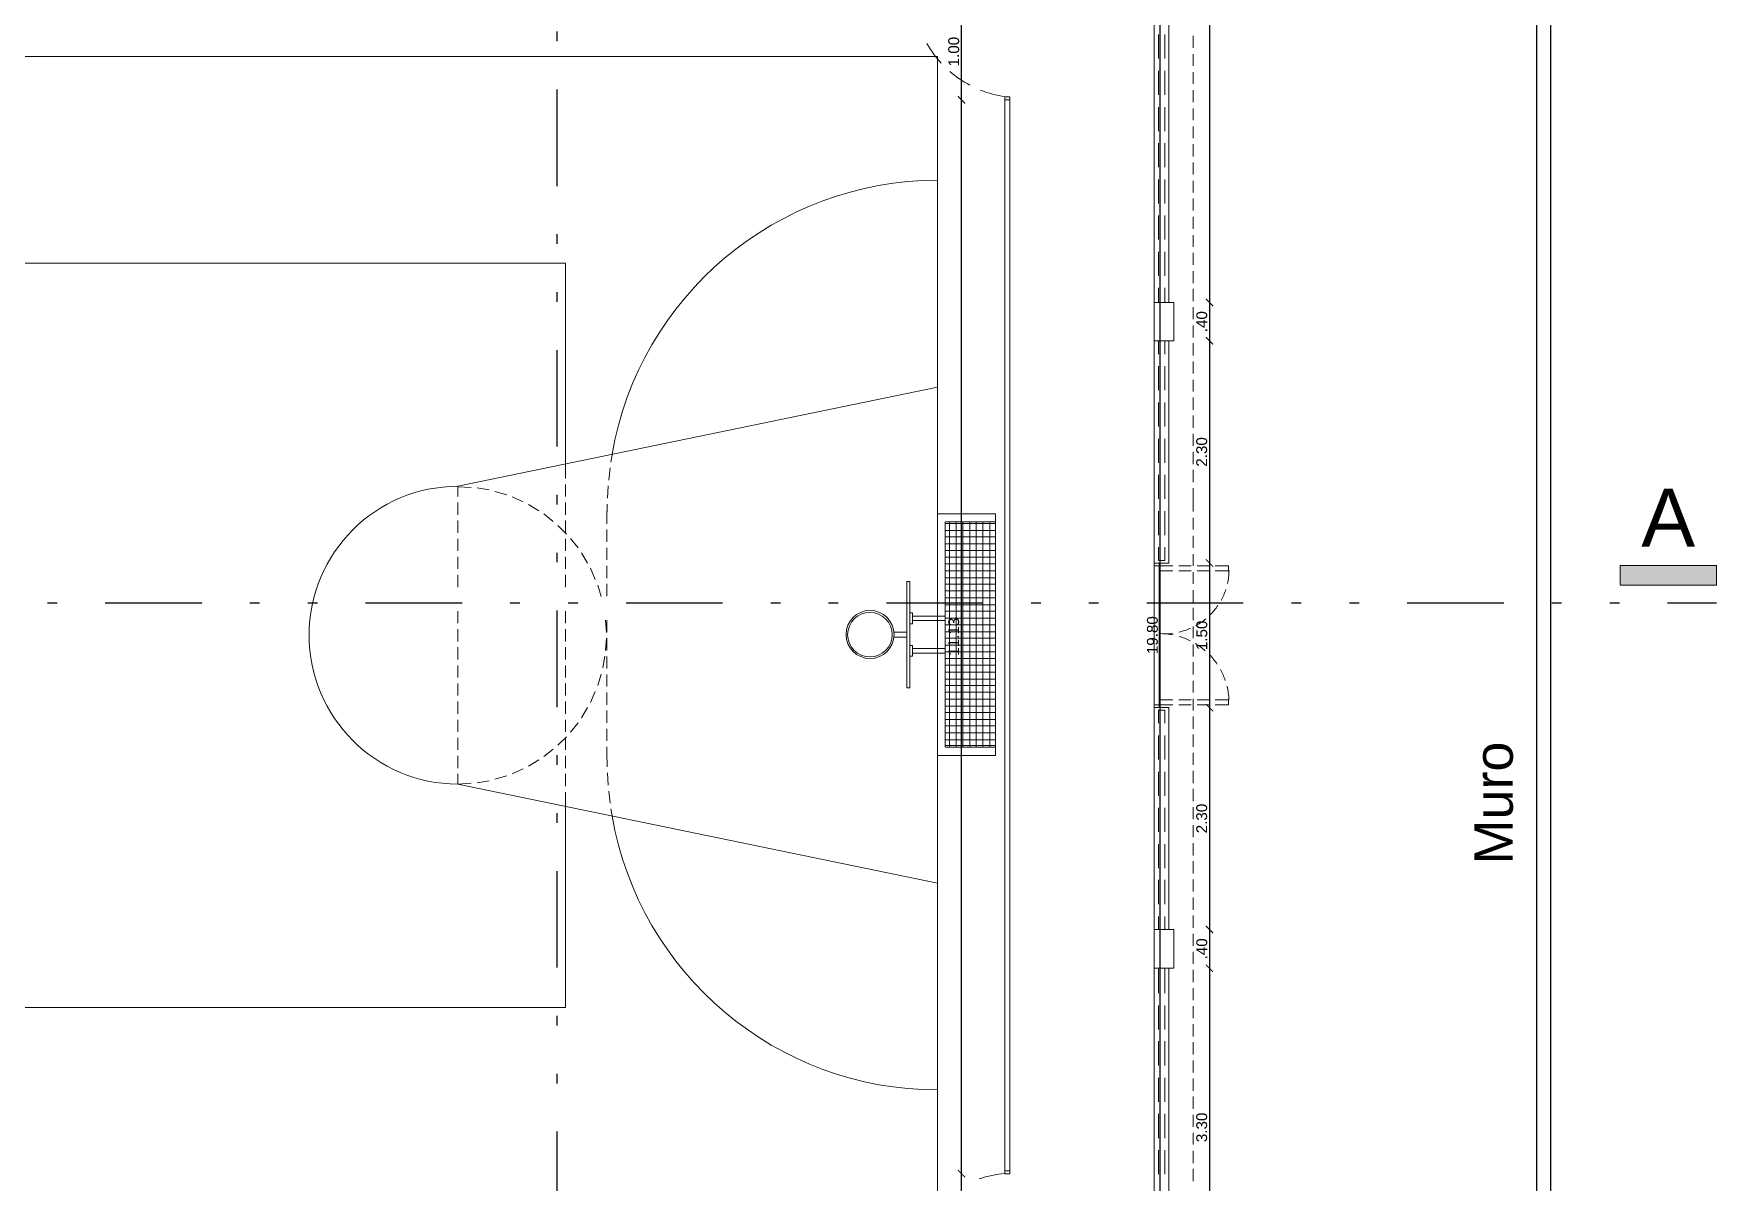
# Model space of a CAD drawing. Extents: x 3377 to 3790, y 1673 to 1846.
# Drawn here: x 3471.33 to 3488.78, y 1689.53 to 1701.43 of the extents above; entities that cross this region are included whole.
import ezdxf

# ---------------------------------------------------------------- set-up
doc = ezdxf.new("R2010")
doc.units = 0
doc.header["$LTSCALE"] = 2
doc.header["$PDMODE"] = 32
doc.linetypes.add('DIVIDE', pattern=[1.25, 0.5, -0.25, 0, -0.25, 0, -0.25])
for name, color, linetype in [('ARQ-COTAS', 250, 'Continuous'), ('F-VT-GREIDE', 6, 'Continuous'), ('LCL-LINHACORTE', 3, 'DIVIDE'), ('PDF5_Text', 7, 'Continuous'), ('PDF6_03-ESQUADRIA', 7, 'Continuous'), ('PDF6_09-CORTE', 7, 'Continuous'), ('PDF6_13-CORTE', 7, 'Continuous'), ('PDF6_A-PROJEÇÃO', 7, 'Continuous'), ('PDF6_COBOGO', 7, 'Continuous'), ('PDF6_I- QUADRA', 7, 'Continuous'), ('PDF6_I-DETALHES', 7, 'Continuous'), ('PDF6_Text', 7, 'Continuous')]:
    doc.layers.add(name, color=color, linetype=linetype)
doc.layers.add('PDF6_I-MARCACAO', color=7, linetype='Continuous', true_color=0x464646)
doc.layers.add('PDF6_I-PROJEÇÃO', color=7, linetype='Continuous', true_color=0x787878)
doc.styles.add('PDF Arial', font='arial.ttf')
doc.styles.add('ROMANS', font='arial.ttf')
doc.dimstyles.new('1-75', dxfattribs={"dimscale": 0.75, "dimtxt": 0.15, "dimasz": 0.1, "dimexe": 0.05, "dimexo": 0.1, "dimgap": 0.03, "dimtad": 1, "dimzin": 5, "dimdsep": 46, "dimtxsty": 'ROMANS', "dimblk": 'ARCHTICK', "dimcen": 0, "dimse1": 1, "dimse2": 1, "dimclrd": 1, "dimclre": 256, "dimclrt": 2, "dimadec": 0, "dimazin": 0, "dimtfac": 1, "dimtofl": 0, "dimtmove": 2, "dimatfit": 3, "dimldrblk": 'ARCHTICK', "dimfxl": 0.04, "dimtolj": 1, "dimtzin": 1, "dimarcsym": 0})

# ---------------------------------------------------------------- blocks, each defined once
blk = doc.blocks.new('_ARCHTICK')
at = {"color": 0, "linetype": 'ByBlock', "const_width": 0.15}
blk.add_lwpolyline([(-0.5, -0.5), (0.5, 0.5)], dxfattribs=at)
blk = doc.blocks.new('*D577')
at = {"layer": 'ARQ-COTAS', "color": 1, "lineweight": -2, "transparency": 16777216}
blk.add_line((3483.522, 1704.694), (3483.522, 1698.644), dxfattribs=at)
at = {"layer": 'Defpoints', "color": 0, "transparency": 16777216}
for p in [(3483.153, 1704.694), (3483.153, 1698.644), (3483.522, 1698.644)]:
    blk.add_point(p, dxfattribs=at)
at = {"layer": 'ARQ-COTAS', "color": 1, "lineweight": -2, "transparency": 16777216, "xscale": 0.07500000000000001, "yscale": 0.07500000000000001, "zscale": 0.07500000000000001}
for p, rotation in [((3483.522, 1704.694), 90), ((3483.522, 1698.644), 270)]:
    blk.add_blockref('_ARCHTICK', p, dxfattribs=dict(at, rotation=rotation))
at = {"layer": 'ARQ-COTAS', "color": 2, "transparency": 16777216, "insert": (3483.443, 1701.669), "char_height": 0.1125, "attachment_point": 5, "rotation": 90, "style": 'ROMANS'}
blk.add_mtext('\\A1;6.05', dxfattribs=at)
blk = doc.blocks.new('*D578')
at = {"layer": 'ARQ-COTAS', "color": 1, "lineweight": -2, "transparency": 16777216}
blk.add_line((3483.522, 1698.644), (3483.522, 1698.246), dxfattribs=at)
at = {"layer": 'Defpoints', "color": 0, "transparency": 16777216}
for p in [(3483.153, 1698.644), (3483.153, 1698.246), (3483.522, 1698.246)]:
    blk.add_point(p, dxfattribs=at)
at = {"layer": 'ARQ-COTAS', "color": 1, "lineweight": -2, "transparency": 16777216, "xscale": 0.07500000000000001, "yscale": 0.07500000000000001, "zscale": 0.07500000000000001}
for p, rotation in [((3483.522, 1698.644), 90), ((3483.522, 1698.246), 270)]:
    blk.add_blockref('_ARCHTICK', p, dxfattribs=dict(at, rotation=rotation))
at = {"layer": 'ARQ-COTAS', "color": 2, "transparency": 16777216, "insert": (3483.443, 1698.445), "char_height": 0.1125, "attachment_point": 5, "rotation": 90, "style": 'ROMANS'}
blk.add_mtext('\\A1;.40', dxfattribs=at)
blk = doc.blocks.new('*D579')
at = {"layer": 'ARQ-COTAS', "color": 1, "lineweight": -2, "transparency": 16777216}
blk.add_line((3483.522, 1698.246), (3483.522, 1695.944), dxfattribs=at)
at = {"layer": 'Defpoints', "color": 0, "transparency": 16777216}
for p in [(3483.153, 1698.246), (3483.102, 1695.944), (3483.522, 1695.944)]:
    blk.add_point(p, dxfattribs=at)
at = {"layer": 'ARQ-COTAS', "color": 1, "lineweight": -2, "transparency": 16777216, "xscale": 0.07500000000000001, "yscale": 0.07500000000000001, "zscale": 0.07500000000000001}
for p, rotation in [((3483.522, 1698.246), 90), ((3483.522, 1695.944), 270)]:
    blk.add_blockref('_ARCHTICK', p, dxfattribs=dict(at, rotation=rotation))
at = {"layer": 'ARQ-COTAS', "color": 2, "transparency": 16777216, "insert": (3483.442, 1697.095), "char_height": 0.1125, "attachment_point": 5, "rotation": 90, "style": 'ROMANS'}
blk.add_mtext('\\A1;2.30', dxfattribs=at)
blk = doc.blocks.new('*D580')
at = {"layer": 'ARQ-COTAS', "color": 1, "lineweight": -2, "transparency": 16777216}
blk.add_line((3483.522, 1695.944), (3483.522, 1694.445), dxfattribs=at)
at = {"layer": 'Defpoints', "color": 0, "transparency": 16777216}
for p in [(3483.102, 1695.944), (3483.102, 1694.445), (3483.522, 1694.445)]:
    blk.add_point(p, dxfattribs=at)
at = {"layer": 'ARQ-COTAS', "color": 1, "lineweight": -2, "transparency": 16777216, "xscale": 0.07500000000000001, "yscale": 0.07500000000000001, "zscale": 0.07500000000000001}
for p, rotation in [((3483.522, 1695.944), 90), ((3483.522, 1694.445), 270)]:
    blk.add_blockref('_ARCHTICK', p, dxfattribs=dict(at, rotation=rotation))
at = {"layer": 'ARQ-COTAS', "color": 2, "transparency": 16777216, "insert": (3483.443, 1695.194), "char_height": 0.1125, "attachment_point": 5, "rotation": 90, "style": 'ROMANS'}
blk.add_mtext('\\A1;1.50', dxfattribs=at)
blk = doc.blocks.new('*D581')
at = {"layer": 'ARQ-COTAS', "color": 1, "lineweight": -2, "transparency": 16777216}
blk.add_line((3483.522, 1694.445), (3483.522, 1692.146), dxfattribs=at)
at = {"layer": 'Defpoints', "color": 0, "transparency": 16777216}
for p in [(3483.102, 1694.445), (3483.153, 1692.146), (3483.522, 1692.146)]:
    blk.add_point(p, dxfattribs=at)
at = {"layer": 'ARQ-COTAS', "color": 1, "lineweight": -2, "transparency": 16777216, "xscale": 0.07500000000000001, "yscale": 0.07500000000000001, "zscale": 0.07500000000000001}
for p, rotation in [((3483.522, 1694.445), 90), ((3483.522, 1692.146), 270)]:
    blk.add_blockref('_ARCHTICK', p, dxfattribs=dict(at, rotation=rotation))
at = {"layer": 'ARQ-COTAS', "color": 2, "transparency": 16777216, "insert": (3483.442, 1693.296), "char_height": 0.1125, "attachment_point": 5, "rotation": 90, "style": 'ROMANS'}
blk.add_mtext('\\A1;2.30', dxfattribs=at)
blk = doc.blocks.new('*D582')
at = {"layer": 'ARQ-COTAS', "color": 1, "lineweight": -2, "transparency": 16777216}
blk.add_line((3483.522, 1692.146), (3483.522, 1691.744), dxfattribs=at)
at = {"layer": 'Defpoints', "color": 0, "transparency": 16777216}
for p in [(3483.153, 1692.146), (3483.153, 1691.744), (3483.522, 1691.744)]:
    blk.add_point(p, dxfattribs=at)
at = {"layer": 'ARQ-COTAS', "color": 1, "lineweight": -2, "transparency": 16777216, "xscale": 0.07500000000000001, "yscale": 0.07500000000000001, "zscale": 0.07500000000000001}
for p, rotation in [((3483.522, 1692.146), 90), ((3483.522, 1691.744), 270)]:
    blk.add_blockref('_ARCHTICK', p, dxfattribs=dict(at, rotation=rotation))
at = {"layer": 'ARQ-COTAS', "color": 2, "transparency": 16777216, "insert": (3483.443, 1691.945), "char_height": 0.1125, "attachment_point": 5, "rotation": 90, "style": 'ROMANS'}
blk.add_mtext('\\A1;.40', dxfattribs=at)
blk = doc.blocks.new('*D583')
at = {"layer": 'ARQ-COTAS', "color": 1, "lineweight": -2, "transparency": 16777216}
blk.add_line((3483.522, 1691.744), (3483.522, 1688.447), dxfattribs=at)
at = {"layer": 'Defpoints', "color": 0, "transparency": 16777216}
for p in [(3483.153, 1691.744), (3483.102, 1688.447), (3483.522, 1688.447)]:
    blk.add_point(p, dxfattribs=at)
at = {"layer": 'ARQ-COTAS', "color": 1, "lineweight": -2, "transparency": 16777216, "xscale": 0.07500000000000001, "yscale": 0.07500000000000001, "zscale": 0.07500000000000001}
for p, rotation in [((3483.522, 1691.744), 90), ((3483.522, 1688.447), 270)]:
    blk.add_blockref('_ARCHTICK', p, dxfattribs=dict(at, rotation=rotation))
at = {"layer": 'ARQ-COTAS', "color": 2, "transparency": 16777216, "insert": (3483.442, 1690.095), "char_height": 0.1125, "attachment_point": 5, "rotation": 90, "style": 'ROMANS'}
blk.add_mtext('\\A1;3.30', dxfattribs=at)
blk = doc.blocks.new('*D587')
at = {"layer": 'ARQ-COTAS', "color": 1, "lineweight": -2, "transparency": 16777216}
blk.add_line((3483.011, 1685.297), (3483.011, 1705.096), dxfattribs=at)
at = {"layer": 'Defpoints', "color": 0, "transparency": 16777216}
for p in [(3482.434, 1705.096), (3483.011, 1705.096), (3482.434, 1685.297)]:
    blk.add_point(p, dxfattribs=at)
at = {"layer": 'ARQ-COTAS', "color": 1, "lineweight": -2, "transparency": 16777216, "xscale": 0.07500000000000001, "yscale": 0.07500000000000001, "zscale": 0.07500000000000001}
for p, rotation in [((3483.011, 1705.096), 90), ((3483.011, 1685.297), 270)]:
    blk.add_blockref('_ARCHTICK', p, dxfattribs=dict(at, rotation=rotation))
at = {"layer": 'ARQ-COTAS', "color": 2, "transparency": 16777216, "insert": (3482.931, 1695.196), "char_height": 0.1125, "attachment_point": 5, "rotation": 90, "style": 'ROMANS'}
blk.add_mtext('\\A1;19.80', dxfattribs=at)
blk = doc.blocks.new('*D595')
at = {"layer": 'ARQ-COTAS', "color": 1, "lineweight": -2, "transparency": 16777216}
blk.add_line((3480.951, 1688.646), (3480.951, 1689.615), dxfattribs=at)
at = {"layer": 'Defpoints', "color": 0, "transparency": 16777216}
for p in [(3480.951, 1689.615), (3481.451, 1689.615), (3481.451, 1688.646)]:
    blk.add_point(p, dxfattribs=at)
at = {"layer": 'ARQ-COTAS', "color": 1, "lineweight": -2, "transparency": 16777216, "xscale": 0.07500000000000001, "yscale": 0.07500000000000001, "zscale": 0.07500000000000001}
for p, rotation in [((3480.951, 1689.615), 90), ((3480.951, 1688.646), 270)]:
    blk.add_blockref('_ARCHTICK', p, dxfattribs=dict(at, rotation=rotation))
at = {"layer": 'ARQ-COTAS', "color": 2, "transparency": 16777216, "insert": (3480.871, 1689.13), "char_height": 0.1125, "attachment_point": 5, "rotation": 90, "style": 'ROMANS'}
blk.add_mtext('\\A1;.97', dxfattribs=at)
blk = doc.blocks.new('*D596')
at = {"layer": 'ARQ-COTAS', "color": 1, "lineweight": -2, "transparency": 16777216}
blk.add_line((3480.951, 1689.615), (3480.951, 1700.744), dxfattribs=at)
at = {"layer": 'Defpoints', "color": 0, "transparency": 16777216}
for p in [(3480.951, 1700.744), (3481.4, 1700.744), (3481.451, 1689.615)]:
    blk.add_point(p, dxfattribs=at)
at = {"layer": 'ARQ-COTAS', "color": 1, "lineweight": -2, "transparency": 16777216, "xscale": 0.07500000000000001, "yscale": 0.07500000000000001, "zscale": 0.07500000000000001}
for p, rotation in [((3480.951, 1700.744), 90), ((3480.951, 1689.615), 270)]:
    blk.add_blockref('_ARCHTICK', p, dxfattribs=dict(at, rotation=rotation))
at = {"layer": 'ARQ-COTAS', "color": 2, "transparency": 16777216, "insert": (3480.871, 1695.18), "char_height": 0.1125, "attachment_point": 5, "rotation": 90, "style": 'ROMANS'}
blk.add_mtext('\\A1;11.13', dxfattribs=at)
blk = doc.blocks.new('*D597')
at = {"layer": 'ARQ-COTAS', "color": 1, "lineweight": -2, "transparency": 16777216}
blk.add_line((3480.951, 1700.744), (3480.951, 1701.743), dxfattribs=at)
at = {"layer": 'Defpoints', "color": 0, "transparency": 16777216}
for p in [(3480.951, 1701.743), (3481.4, 1701.743), (3481.4, 1700.744)]:
    blk.add_point(p, dxfattribs=at)
at = {"layer": 'ARQ-COTAS', "color": 1, "lineweight": -2, "transparency": 16777216, "xscale": 0.07500000000000001, "yscale": 0.07500000000000001, "zscale": 0.07500000000000001}
for p, rotation in [((3480.951, 1701.743), 90), ((3480.951, 1700.744), 270)]:
    blk.add_blockref('_ARCHTICK', p, dxfattribs=dict(at, rotation=rotation))
at = {"layer": 'ARQ-COTAS', "color": 2, "transparency": 16777216, "insert": (3480.871, 1701.244), "char_height": 0.1125, "attachment_point": 5, "rotation": 90, "style": 'ROMANS'}
blk.add_mtext('\\A1;1.00', dxfattribs=at)

msp = doc.modelspace()

# ---------------------------------------------------------------- linework, layer by layer
at = {"layer": 'F-VT-GREIDE'}
msp.add_lwpolyline([(3466.703, 1680.347), (3447.213, 1680.347), (3447.213, 1710.046), (3486.913, 1710.046), (3486.913, 1680.347), (3470.703, 1680.347), (3470.703, 1680.197), (3487.063, 1680.197), (3487.063, 1710.196), (3447.063, 1710.196), (3447.063, 1680.197), (3466.703, 1680.197)], close=True, dxfattribs=at)
at = {"layer": 'LCL-LINHACORTE'}
for p, q in [((3476.754, 1711.651), (3476.754, 1678.054)), ((3445.073, 1695.53), (3488.778, 1695.53))]:
    msp.add_line(p, q, dxfattribs=at)
at = {"layer": 'PDF6_03-ESQUADRIA', "lineweight": 0}
for points in [[(3482.95, 1695.944), (3482.95, 1695.914), (3483, 1695.914), (3483, 1695.944)], [(3482.95, 1694.475), (3482.95, 1694.445), (3483, 1694.445), (3483, 1694.475)]]:
    msp.add_lwpolyline(points, close=True, dxfattribs=at)
for points in [[(3483, 1694.475), (3482.95, 1694.475), (3482.95, 1695.944)], [(3483, 1695.914), (3482.95, 1695.914)], [(3483.144, 1695.914), (3483, 1695.914), (3483, 1695.863), (3483.144, 1695.863)], [(3483, 1694.5), (3483, 1695.863)], [(3483.331, 1695.914), (3483.204, 1695.914)], [(3483.204, 1695.863), (3483.331, 1695.863)], [(3483.517, 1695.914), (3483.394, 1695.914)], [(3483.394, 1695.863), (3483.517, 1695.863)], [(3483.58, 1695.863), (3483.72, 1695.863), (3483.72, 1695.914), (3483.58, 1695.914)], [(3483.144, 1694.475), (3483, 1694.475), (3483, 1694.525), (3483.144, 1694.525)], [(3483.204, 1694.525), (3483.331, 1694.525)], [(3483.331, 1694.475), (3483.204, 1694.475)], [(3483.394, 1694.525), (3483.517, 1694.525)], [(3483.517, 1694.475), (3483.394, 1694.475)], [(3483.58, 1694.525), (3483.72, 1694.525), (3483.72, 1694.475), (3483.58, 1694.475)]]:
    msp.add_lwpolyline(points, dxfattribs=at)
for centre, radius, start, end in [((3483.058, 1695.878), 0.667, 347.2009, 359.1046), ((3483.058, 1695.878), 0.667, 331.0895, 341.8341), ((3483.058, 1695.878), 0.667, 298.8666, 309.6057), ((3483.058, 1695.878), 0.667, 314.9781, 325.7171), ((3483.058, 1695.878), 0.667, 265.4846, 277.3828), ((3483.007, 1694.494), 0.718, 78.8489, 90.1703), ((3483.058, 1695.878), 0.667, 282.7552, 293.4942), ((3483.007, 1694.494), 0.718, 63.8855, 73.8611), ((3483.007, 1694.494), 0.718, 48.9221, 58.8977), ((3483.007, 1694.494), 0.718, 33.9588, 43.9343), ((3483.007, 1694.494), 0.718, 18.9954, 28.9709), ((3483.007, 1694.494), 0.718, 2.6806, 14.0076)]:
    msp.add_arc(centre, radius, start, end, dxfattribs=at)
at = {"layer": 'PDF6_09-CORTE', "lineweight": 0}
msp.add_lwpolyline([(3488.778, 1695.715), (3488.778, 1695.918), (3487.779, 1695.918), (3487.779, 1695.715)], close=True, dxfattribs=at)
at = {"layer": 'PDF6_09-CORTE', "transparency": 33554559}
for points in [[(3488.778, 1695.918), (3487.779, 1695.918), (3488.778, 1695.715)], [(3487.779, 1695.918), (3488.778, 1695.715), (3487.779, 1695.715)]]:
    msp.add_solid(points, dxfattribs=at)
at = {"layer": 'PDF6_13-CORTE', "lineweight": 0}
for points in [[(3483.102, 1698.246), (3483.102, 1695.944), (3482.95, 1695.944), (3482.95, 1705.096)], [(3483.102, 1698.644), (3483.102, 1704.694)], [(3483.102, 1691.744), (3483.102, 1688.447), (3482.95, 1688.447), (3482.95, 1694.445), (3483.102, 1694.445), (3483.102, 1692.146)]]:
    msp.add_lwpolyline(points, dxfattribs=at)
for points in [[(3482.95, 1698.644), (3483.153, 1698.644), (3483.153, 1698.246), (3482.95, 1698.246)], [(3482.95, 1692.146), (3483.153, 1692.146), (3483.153, 1691.744), (3482.95, 1691.744)]]:
    msp.add_lwpolyline(points, close=True, dxfattribs=at)
at = {"layer": 'PDF6_A-PROJEÇÃO', "lineweight": 0}
for points in [[(3483.352, 1701.409), (3483.352, 1701.282)], [(3483.352, 1701.218), (3483.352, 1701.095)], [(3483.352, 1701.032), (3483.352, 1700.909)], [(3483.352, 1700.846), (3483.352, 1700.719)], [(3483.352, 1700.655), (3483.352, 1700.532)], [(3483.352, 1700.469), (3483.352, 1700.346)], [(3483.352, 1700.283), (3483.352, 1700.156)], [(3483.352, 1700.096), (3483.352, 1699.969)], [(3483.352, 1699.906), (3483.352, 1699.783)], [(3483.352, 1699.72), (3483.352, 1699.597)], [(3483.352, 1699.533), (3483.352, 1699.406)], [(3483.352, 1699.343), (3483.352, 1699.22)], [(3483.352, 1699.157), (3483.352, 1699.034)], [(3483.352, 1698.97), (3483.352, 1698.843)], [(3483.352, 1698.784), (3483.352, 1698.657)], [(3483.352, 1698.594), (3483.352, 1698.471)], [(3483.352, 1698.407), (3483.352, 1698.28)], [(3483.352, 1698.221), (3483.352, 1698.094)], [(3483.352, 1698.031), (3483.352, 1697.908)], [(3483.352, 1697.844), (3483.352, 1697.722)], [(3483.352, 1697.658), (3483.352, 1697.531)], [(3483.352, 1697.472), (3483.352, 1697.345)], [(3483.352, 1697.281), (3483.352, 1697.159)], [(3483.352, 1697.095), (3483.352, 1696.968)], [(3483.352, 1696.909), (3483.352, 1696.782)], [(3483.352, 1696.718), (3483.352, 1696.596), (3483.352, 1696.477)], [(3483.352, 1696.413), (3483.352, 1696.291)], [(3483.352, 1696.227), (3483.352, 1696.1)], [(3483.352, 1696.037), (3483.352, 1695.914)], [(3483.352, 1695.85), (3483.352, 1695.728)], [(3483.352, 1695.664), (3483.352, 1695.537)], [(3483.352, 1695.478), (3483.352, 1695.351)], [(3483.352, 1695.287), (3483.352, 1695.165)], [(3483.352, 1695.101), (3483.352, 1694.974)], [(3483.352, 1694.915), (3483.352, 1694.788)], [(3483.352, 1694.724), (3483.352, 1694.602)], [(3483.352, 1694.538), (3483.352, 1694.415)], [(3483.352, 1694.352), (3483.352, 1694.225)], [(3483.352, 1694.166), (3483.352, 1694.039)], [(3483.352, 1693.975), (3483.352, 1693.852)], [(3483.352, 1693.789), (3483.352, 1693.662)], [(3483.352, 1693.603), (3483.352, 1693.476)], [(3483.352, 1693.412), (3483.352, 1693.289)], [(3483.352, 1693.226), (3483.352, 1693.103)], [(3483.352, 1693.04), (3483.352, 1692.913)], [(3483.352, 1692.853), (3483.352, 1692.726)], [(3483.352, 1692.663), (3483.352, 1692.54)], [(3483.352, 1692.477), (3483.352, 1692.35)], [(3483.352, 1692.29), (3483.352, 1692.163)], [(3483.352, 1692.1), (3483.352, 1691.977)], [(3483.352, 1691.914), (3483.352, 1691.791)], [(3483.352, 1691.727), (3483.352, 1691.6)], [(3483.352, 1691.537), (3483.352, 1691.414)], [(3483.352, 1691.351), (3483.352, 1691.228)], [(3483.352, 1691.164), (3483.352, 1691.037)], [(3483.352, 1690.978), (3483.352, 1690.851)], [(3483.352, 1690.788), (3483.352, 1690.665)], [(3483.352, 1690.601), (3483.352, 1690.474)], [(3483.352, 1690.415), (3483.352, 1690.288)], [(3483.352, 1690.225), (3483.352, 1690.102)], [(3483.352, 1690.038), (3483.352, 1689.916)], [(3483.352, 1689.852), (3483.352, 1689.725)], [(3483.352, 1689.666), (3483.352, 1689.539)]]:
    msp.add_lwpolyline(points, dxfattribs=at)
at = {"layer": 'PDF6_COBOGO', "lineweight": 0}
for points in [[(3482.992, 1701.421), (3482.992, 1701.172)], [(3483.06, 1701.172), (3483.06, 1701.421)], [(3482.992, 1701.045), (3482.992, 1700.795)], [(3483.06, 1700.795), (3483.06, 1701.045)], [(3482.992, 1700.668), (3482.992, 1700.418)], [(3483.06, 1700.418), (3483.06, 1700.668)], [(3482.992, 1700.295), (3482.992, 1700.046)], [(3483.06, 1700.046), (3483.06, 1700.295)], [(3482.992, 1699.919), (3482.992, 1699.669)], [(3483.06, 1699.669), (3483.06, 1699.919)], [(3482.992, 1699.546), (3482.992, 1699.296)], [(3483.06, 1699.296), (3483.06, 1699.546)], [(3482.992, 1699.169), (3482.992, 1698.92)], [(3483.06, 1698.92), (3483.06, 1699.169)], [(3482.992, 1698.797), (3482.992, 1698.644)], [(3483.06, 1698.644), (3483.06, 1698.797)], [(3482.992, 1698.246), (3482.992, 1698.107)], [(3483.06, 1698.107), (3483.06, 1698.246)], [(3482.992, 1697.984), (3482.992, 1697.734)], [(3483.06, 1697.734), (3483.06, 1697.984)], [(3482.992, 1697.607), (3482.992, 1697.357)], [(3483.06, 1697.357), (3483.06, 1697.607)], [(3482.992, 1697.231), (3482.992, 1696.981)], [(3483.06, 1696.981), (3483.06, 1697.231)], [(3482.992, 1696.858), (3482.992, 1696.608)], [(3483.06, 1696.608), (3483.06, 1696.858)], [(3482.992, 1696.481), (3482.992, 1696.231)], [(3483.06, 1696.231), (3483.06, 1696.481)], [(3482.992, 1696.109), (3482.992, 1695.969), (3483.06, 1695.969), (3483.06, 1696.109)], [(3482.992, 1694.42), (3483.06, 1694.42)], [(3483.06, 1694.284), (3483.06, 1694.42), (3482.992, 1694.42), (3482.992, 1694.284)], [(3482.992, 1694.157), (3482.992, 1693.907)], [(3483.06, 1693.907), (3483.06, 1694.157)], [(3482.992, 1693.78), (3482.992, 1693.531)], [(3483.06, 1693.531), (3483.06, 1693.78)], [(3482.992, 1693.408), (3482.992, 1693.158)], [(3483.06, 1693.158), (3483.06, 1693.408)], [(3482.992, 1693.031), (3482.992, 1692.781)], [(3483.06, 1692.781), (3483.06, 1693.031)], [(3482.992, 1692.659), (3482.992, 1692.409)], [(3483.06, 1692.409), (3483.06, 1692.659)], [(3482.992, 1692.282), (3482.992, 1692.146)], [(3483.06, 1692.146), (3483.06, 1692.282)], [(3482.992, 1691.744), (3482.992, 1691.486)], [(3483.06, 1691.486), (3483.06, 1691.744)], [(3482.992, 1691.359), (3482.992, 1691.109)], [(3483.06, 1691.109), (3483.06, 1691.359)], [(3482.992, 1690.987), (3482.992, 1690.737)], [(3483.06, 1690.737), (3483.06, 1690.987)], [(3482.992, 1690.61), (3482.992, 1690.36)], [(3483.06, 1690.36), (3483.06, 1690.61)], [(3482.992, 1690.237), (3482.992, 1689.983)], [(3483.06, 1689.983), (3483.06, 1690.237)], [(3482.992, 1689.86), (3482.992, 1689.611)], [(3483.06, 1689.611), (3483.06, 1689.86)]]:
    msp.add_lwpolyline(points, dxfattribs=at)
at = {"layer": 'PDF6_I- QUADRA', "lineweight": 0}
for points in [[(3481.451, 1700.744), (3481.4, 1700.744), (3481.4, 1700.774), (3481.451, 1700.774)], [(3481.451, 1689.645), (3481.4, 1689.645), (3481.4, 1700.744), (3481.451, 1700.744)], [(3481.451, 1689.645), (3481.4, 1689.645), (3481.4, 1689.615), (3481.451, 1689.615)]]:
    msp.add_lwpolyline(points, close=True, dxfattribs=at)
at = {"layer": 'PDF6_I-DETALHES', "lineweight": 0}
for points in [[(3480.702, 1695.393), (3480.702, 1696.452), (3481.303, 1696.452), (3481.303, 1693.95), (3480.702, 1693.95), (3480.702, 1695.008)], [(3481.303, 1694.034), (3480.782, 1694.034), (3480.782, 1696.371), (3481.303, 1696.371)], [(3481.303, 1696.354), (3480.782, 1696.354)], [(3481.303, 1696.282), (3480.782, 1696.282)], [(3481.303, 1696.215), (3480.782, 1696.215)], [(3480.825, 1694.034), (3480.825, 1696.371)], [(3480.896, 1694.034), (3480.896, 1696.371)], [(3480.964, 1694.034), (3480.964, 1696.371)], [(3481.036, 1694.034), (3481.036, 1696.371)], [(3481.104, 1694.034), (3481.104, 1696.371)], [(3481.172, 1694.034), (3481.172, 1696.371)], [(3481.244, 1694.034), (3481.244, 1696.371)], [(3481.303, 1696.143), (3480.782, 1696.143)], [(3481.303, 1696.075), (3480.782, 1696.075)], [(3481.303, 1696.003), (3480.782, 1696.003)], [(3481.303, 1695.935), (3480.782, 1695.935)], [(3481.303, 1695.863), (3480.782, 1695.863)], [(3481.303, 1695.791), (3480.782, 1695.791)], [(3481.303, 1695.723), (3480.782, 1695.723)], [(3481.303, 1695.656), (3480.782, 1695.656)], [(3481.303, 1695.584), (3480.782, 1695.584)], [(3481.303, 1695.512), (3480.782, 1695.512)], [(3480.414, 1695.313), (3480.444, 1695.313), (3480.444, 1695.427), (3480.414, 1695.427)], [(3480.444, 1695.347), (3480.782, 1695.347), (3480.782, 1695.393), (3480.444, 1695.393)], [(3480.702, 1695.347), (3480.702, 1695.059)], [(3481.303, 1695.444), (3480.782, 1695.444)], [(3481.303, 1695.372), (3480.782, 1695.372)], [(3480.249, 1695.228), (3480.384, 1695.228)], [(3480.249, 1695.177), (3480.384, 1695.177)], [(3481.303, 1695.304), (3480.782, 1695.304)], [(3481.303, 1695.232), (3480.782, 1695.232)], [(3481.303, 1695.165), (3480.782, 1695.165)], [(3480.414, 1695.088), (3480.444, 1695.088), (3480.444, 1694.978), (3480.414, 1694.978)], [(3480.444, 1695.008), (3480.782, 1695.008), (3480.782, 1695.059), (3480.444, 1695.059)], [(3481.303, 1695.093), (3480.782, 1695.093)], [(3481.303, 1695.025), (3480.782, 1695.025)], [(3481.303, 1694.953), (3480.782, 1694.953)], [(3481.303, 1694.885), (3480.782, 1694.885)], [(3481.303, 1694.813), (3480.782, 1694.813)], [(3481.303, 1694.741), (3480.782, 1694.741)], [(3481.303, 1694.674), (3480.782, 1694.674)], [(3481.303, 1694.606), (3480.782, 1694.606)], [(3481.303, 1694.534), (3480.782, 1694.534)], [(3481.303, 1694.462), (3480.782, 1694.462)], [(3481.303, 1694.394), (3480.782, 1694.394)], [(3481.303, 1694.322), (3480.782, 1694.322)], [(3481.303, 1694.255), (3480.782, 1694.255)], [(3481.303, 1694.183), (3480.782, 1694.183)], [(3481.303, 1694.111), (3480.782, 1694.111)], [(3481.303, 1694.051), (3480.782, 1694.051)]]:
    msp.add_lwpolyline(points, dxfattribs=at)
msp.add_lwpolyline([(3480.414, 1694.652), (3480.414, 1695.753), (3480.384, 1695.753), (3480.384, 1694.652)], close=True, dxfattribs=at)
for centre, radius in [((3480.003, 1695.203), 0.249), ((3480.001, 1695.201), 0.231)]:
    msp.add_circle(centre, radius, dxfattribs=at)
at = {"layer": 'PDF6_I-MARCACAO', "lineweight": 0}
msp.add_lwpolyline([(3456.699, 1701.193), (3456.699, 1689.196), (3480.702, 1689.196), (3480.702, 1701.193)], close=True, dxfattribs=at)
for points in [[(3460.56, 1696.82), (3460.56, 1696.968), (3460.56, 1699.051), (3476.845, 1699.051), (3476.845, 1696.968), (3476.845, 1696.82)], [(3480.702, 1697.768), (3475.728, 1696.739), (3475.728, 1696.634)], [(3477.307, 1696.93), (3477.294, 1696.803)], [(3477.328, 1697.065), (3477.315, 1696.989)], [(3475.867, 1696.727), (3475.728, 1696.735)], [(3476.845, 1696.756), (3476.845, 1696.634)], [(3477.286, 1696.744), (3477.281, 1696.617)], [(3475.728, 1696.57), (3475.728, 1696.443)], [(3476.054, 1696.701), (3475.931, 1696.723)], [(3476.236, 1696.651), (3476.113, 1696.684)], [(3476.405, 1696.579), (3476.291, 1696.629)], [(3476.845, 1696.57), (3476.845, 1696.443)], [(3477.277, 1696.553), (3477.277, 1696.477)], [(3475.728, 1696.384), (3475.728, 1696.257)], [(3476.57, 1696.485), (3476.46, 1696.549)], [(3476.718, 1696.375), (3476.621, 1696.452)], [(3476.845, 1696.384), (3476.845, 1696.257)], [(3477.273, 1696.481), (3477.273, 1696.35)], [(3476.854, 1696.244), (3476.765, 1696.333)], [(3477.273, 1696.291), (3477.273, 1696.164)], [(3475.728, 1696.193), (3475.728, 1696.071)], [(3476.845, 1696.193), (3476.845, 1696.071)], [(3476.977, 1696.1), (3476.896, 1696.198)], [(3477.074, 1695.944), (3477.01, 1696.049)], [(3477.273, 1696.1), (3477.273, 1695.977)], [(3475.728, 1696.007), (3475.728, 1695.884)], [(3476.845, 1696.007), (3476.845, 1695.884)], [(3477.154, 1695.774), (3477.104, 1695.889)], [(3477.273, 1695.914), (3477.273, 1695.787)], [(3475.728, 1695.821), (3475.728, 1695.694)], [(3476.845, 1695.821), (3476.845, 1695.694)], [(3477.214, 1695.596), (3477.18, 1695.715)], [(3477.273, 1695.728), (3477.273, 1695.601)], [(3475.728, 1695.444), (3475.728, 1695.321)], [(3476.845, 1695.444), (3476.845, 1695.321)], [(3477.269, 1695.224), (3477.26, 1695.351)], [(3477.273, 1695.351), (3477.273, 1695.228)], [(3475.728, 1695.258), (3475.728, 1695.131)], [(3476.845, 1695.258), (3476.845, 1695.131)], [(3477.26, 1695.038), (3477.269, 1695.165)], [(3477.273, 1695.165), (3477.273, 1695.038)], [(3475.728, 1695.072), (3475.728, 1694.945)], [(3476.845, 1695.072), (3476.845, 1694.945)], [(3475.728, 1694.881), (3475.728, 1694.758)], [(3476.845, 1694.881), (3476.845, 1694.758)], [(3477.231, 1694.856), (3477.252, 1694.978)], [(3477.273, 1694.974), (3477.273, 1694.851)], [(3475.728, 1694.695), (3475.728, 1694.572)], [(3476.845, 1694.695), (3476.845, 1694.572)], [(3477.18, 1694.674), (3477.214, 1694.792)], [(3477.273, 1694.788), (3477.273, 1694.665)], [(3475.728, 1694.509), (3475.728, 1694.382)], [(3476.845, 1694.509), (3476.845, 1694.382)], [(3477.104, 1694.5), (3477.154, 1694.614)], [(3477.273, 1694.602), (3477.273, 1694.475)], [(3475.728, 1694.318), (3475.728, 1694.195)], [(3476.845, 1694.318), (3476.845, 1694.195)], [(3476.896, 1694.191), (3476.977, 1694.288)], [(3477.01, 1694.339), (3477.074, 1694.445)], [(3477.273, 1694.415), (3477.273, 1694.288)], [(3475.728, 1694.132), (3475.728, 1694.009)], [(3476.765, 1694.056), (3476.854, 1694.144)], [(3476.845, 1694.132), (3476.845, 1694.009)], [(3477.273, 1694.225), (3477.273, 1694.102)], [(3475.728, 1693.946), (3475.728, 1693.819)], [(3476.621, 1693.937), (3476.718, 1694.013)], [(3476.845, 1693.946), (3476.845, 1693.819)], [(3477.273, 1694.039), (3477.273, 1693.907)], [(3475.728, 1693.759), (3475.728, 1693.653), (3480.702, 1692.625)], [(3476.291, 1693.759), (3476.405, 1693.81)], [(3476.46, 1693.84), (3476.57, 1693.903)], [(3476.845, 1693.759), (3476.845, 1693.632)], [(3477.277, 1693.903), (3477.277, 1693.831)], [(3477.281, 1693.768), (3477.286, 1693.641)], [(3475.728, 1693.653), (3475.867, 1693.662)], [(3475.931, 1693.666), (3476.054, 1693.687)], [(3476.113, 1693.704), (3476.236, 1693.738)], [(3476.845, 1693.569), (3476.845, 1693.421), (3476.845, 1691.338), (3460.56, 1691.338), (3460.56, 1693.421), (3460.56, 1693.569)], [(3477.294, 1693.581), (3477.307, 1693.454)]]:
    msp.add_lwpolyline(points, dxfattribs=at)
msp.add_lwpolyline([(3477.315, 1693.395), (3477.328, 1693.323, 0.364688), (3480.704, 1690.483)], format="xyb", dxfattribs=at)
for centre, radius, end in [((3480.704, 1696.483), 3.427, 170.1453), ((3475.73, 1695.196), 1.543, 270)]:
    msp.add_arc(centre, radius, 90, end, dxfattribs=at)
at = {"layer": 'PDF6_I-PROJEÇÃO', "lineweight": 0}
for centre, radius, start, end in [((3481.563, 1701.885), 1.12, 209.9158, 222.7258), ((3481.563, 1701.885), 1.12, 229.1309, 241.9464), ((3481.563, 1701.885), 1.12, 248.3515, 261.7108), ((3481.474, 1688.601), 1.018, 94.0979, 109.4348)]:
    msp.add_arc(centre, radius, start, end, dxfattribs=at)

# ---------------------------------------------------------------- texts
at = {"layer": 'PDF5_Text', "insert": (3486.673, 1692.82), "char_height": 0.4, "attachment_point": 7, "rotation": 90, "style": 'PDF Arial'}
msp.add_mtext('Muro', dxfattribs=at)
at = {"layer": 'PDF6_Text', "insert": (3487.999, 1696.113), "char_height": 0.6, "attachment_point": 7, "style": 'PDF Arial'}
msp.add_mtext('A', dxfattribs=at)

# ---------------------------------------------------------------- dimensions: what is measured, and where the dimension line sits
at = {"layer": 'ARQ-COTAS'}
dim = msp.add_aligned_dim(p1=(3482.434, 1685.297), p2=(3482.434, 1705.096), distance=-0.577, dimstyle='1-75', dxfattribs=at)
dim.commit()
dim.dimension.update_dxf_attribs({"geometry": '*D587', "text_midpoint": (3482.931, 1695.196)})
for base, p1, p2, angle, picture, middle in [((3483.522, 1698.644), (3483.153, 1704.694), (3483.153, 1698.644), 90, '*D577', (3483.443, 1701.669)), ((3480.951, 1701.743), (3481.4, 1700.744), (3481.4, 1701.743), 270, '*D597', (3480.871, 1701.244)), ((3480.951, 1700.744), (3481.451, 1689.615), (3481.4, 1700.744), 270, '*D596', (3480.871, 1695.18)), ((3483.522, 1698.246), (3483.153, 1698.644), (3483.153, 1698.246), 90, '*D578', (3483.443, 1698.445)), ((3483.522, 1695.944), (3483.153, 1698.246), (3483.102, 1695.944), 90, '*D579', (3483.442, 1697.095)), ((3483.522, 1694.445), (3483.102, 1695.944), (3483.102, 1694.445), 90, '*D580', (3483.443, 1695.194)), ((3483.522, 1692.146), (3483.102, 1694.445), (3483.153, 1692.146), 90, '*D581', (3483.442, 1693.296)), ((3483.522, 1691.744), (3483.153, 1692.146), (3483.153, 1691.744), 90, '*D582', (3483.443, 1691.945)), ((3483.522, 1688.447), (3483.153, 1691.744), (3483.102, 1688.447), 90, '*D583', (3483.442, 1690.095)), ((3480.951, 1689.615), (3481.451, 1688.646), (3481.451, 1689.615), 270, '*D595', (3480.871, 1689.13))]:
    dim = msp.add_linear_dim(base=base, p1=p1, p2=p2, angle=angle, dimstyle='1-75', dxfattribs=at)
    dim.commit()
    dim.dimension.update_dxf_attribs({"geometry": picture, "text_midpoint": middle})

doc.saveas('drawing.dxf')
